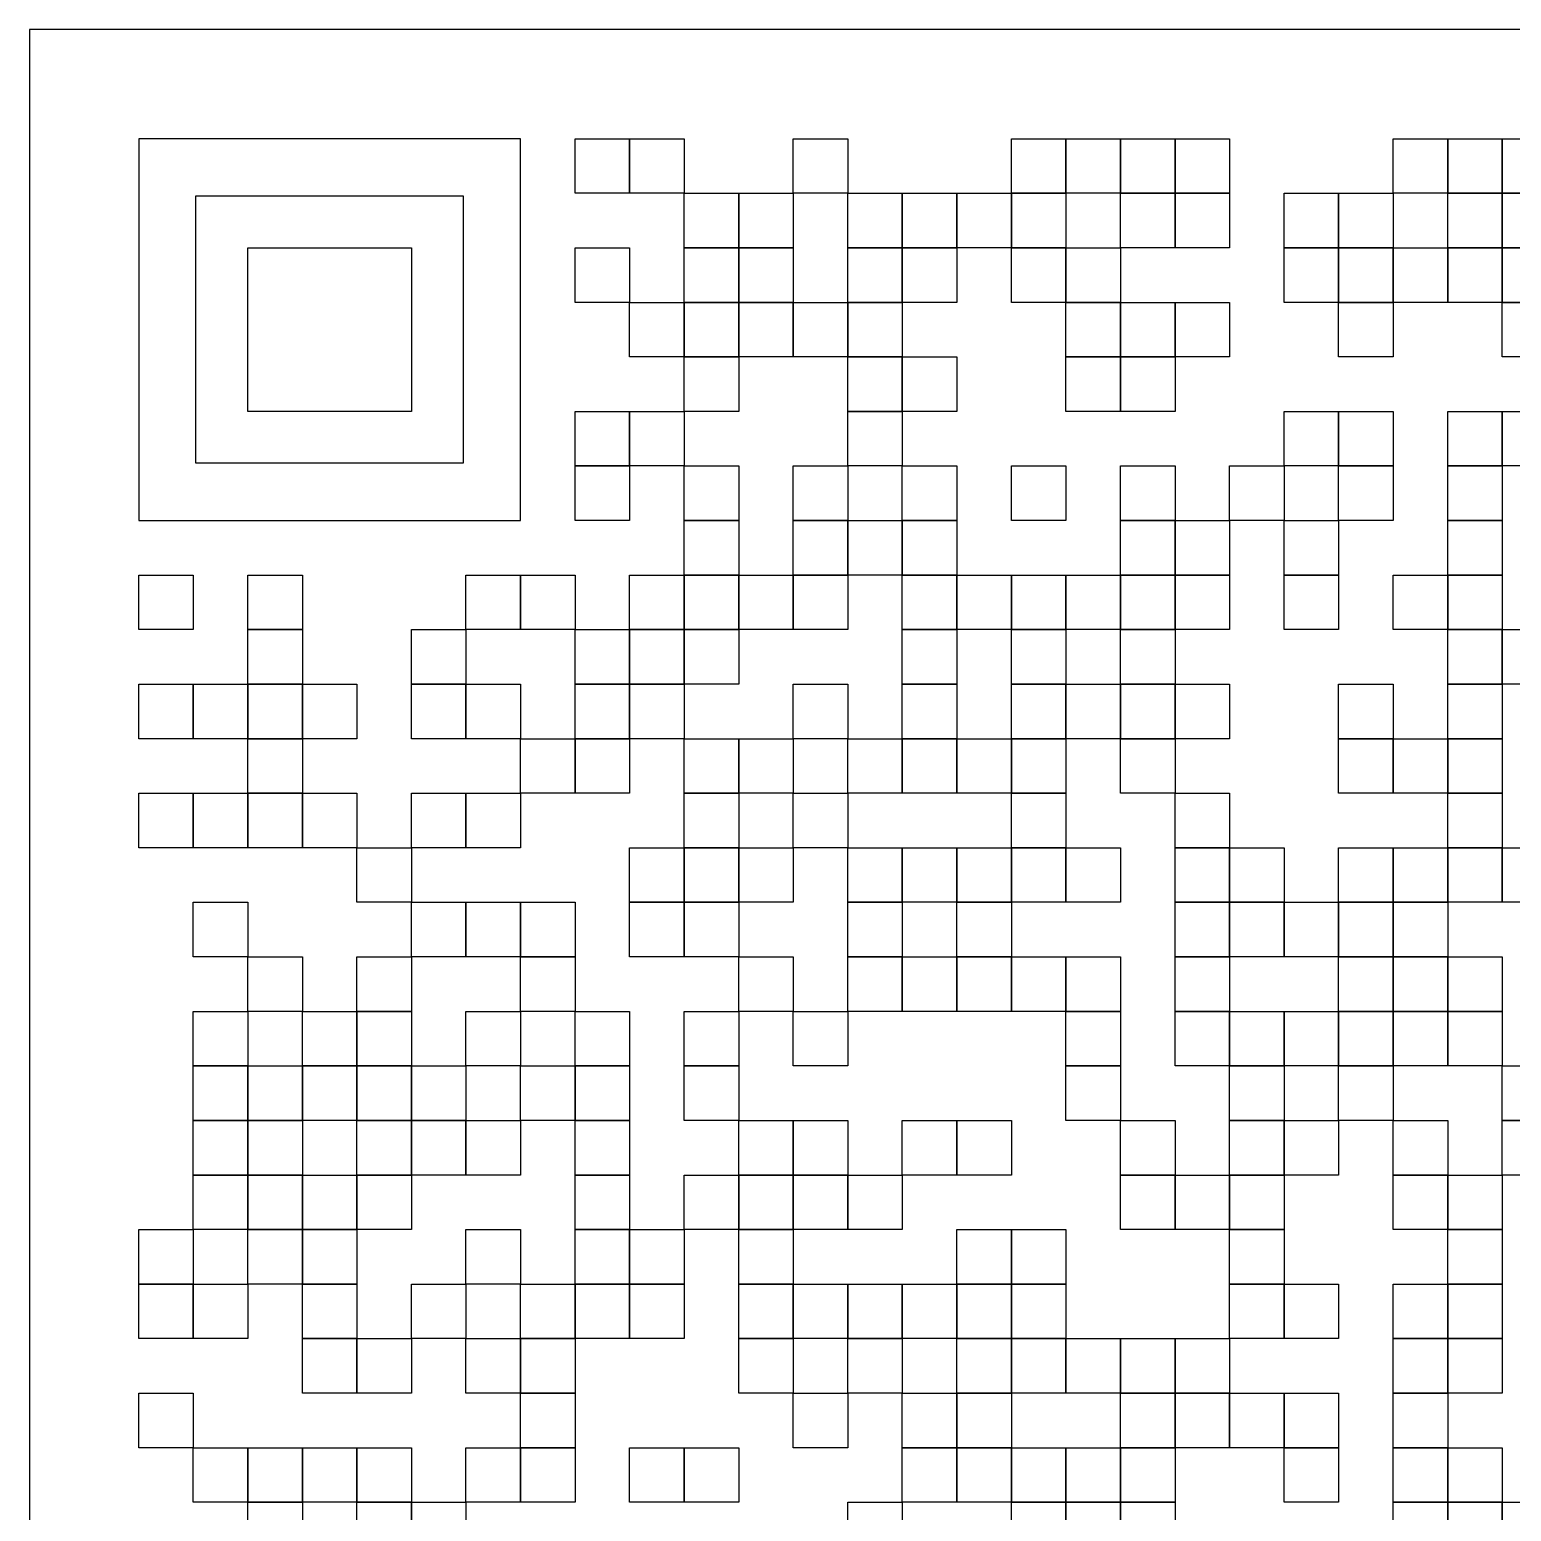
# Model space of a CAD drawing. Extents: x 0 to 304, y 0 to 304.
# Drawn here: x 0 to 201.3, y 102.5 to 303.7 of the extents above; entities that cross this region are included whole.
import ezdxf

# ---------------------------------------------------------------- set-up
doc = ezdxf.new("R2010")
doc.units = 0
doc.layers.get('0').update_dxf_attribs({"linetype": 'CONTINUOUS'})

msp = doc.modelspace()

# ---------------------------------------------------------------- linework, layer by layer
at = {"color": 7}
for p, q in [((303.742, 303.742), (0, 303.742)), ((0, 303.742), (0, 0))]:
    msp.add_line(p, q, dxfattribs=at)
at = {"color": 0}
for p, q in [((58.8959, 288.925), (14.8167, 288.925)), ((14.8167, 288.925), (14.8167, 237.067)), ((66.675, 288.925), (58.8959, 288.925)), ((66.675, 237.067), (66.675, 288.925)), ((74.0833, 288.925), (81.4917, 288.925)), ((74.0833, 281.517), (74.0833, 288.925)), ((81.4917, 288.925), (81.4917, 281.517)), ((81.4917, 288.925), (88.9, 288.925)), ((81.4917, 281.517), (81.4917, 288.925)), ((88.9, 288.925), (88.9, 281.517)), ((103.717, 288.925), (111.125, 288.925)), ((103.717, 281.517), (103.717, 288.925)), ((111.125, 288.925), (111.125, 281.517)), ((133.35, 288.925), (140.758, 288.925)), ((133.35, 281.517), (133.35, 288.925)), ((140.758, 288.925), (140.758, 281.517)), ((140.758, 288.925), (148.167, 288.925)), ((140.758, 281.517), (140.758, 288.925)), ((148.167, 288.925), (148.167, 281.517)), ((148.167, 288.925), (155.575, 288.925)), ((148.167, 281.517), (148.167, 288.925)), ((155.575, 288.925), (155.575, 281.517)), ((155.575, 288.925), (162.983, 288.925)), ((155.575, 281.517), (155.575, 288.925)), ((162.983, 288.925), (162.983, 281.517)), ((185.208, 288.925), (192.617, 288.925)), ((185.208, 281.517), (185.208, 288.925)), ((192.617, 288.925), (192.617, 281.517)), ((192.617, 288.925), (200.025, 288.925)), ((192.617, 281.517), (192.617, 288.925)), ((200.025, 288.925), (200.025, 281.517)), ((200.025, 288.925), (207.433, 288.925)), ((200.025, 281.517), (200.025, 288.925)), ((22.5957, 244.846), (22.5957, 281.146)), ((22.5957, 281.146), (58.8959, 281.146)), ((58.8959, 281.146), (58.8959, 244.846)), ((81.4917, 281.517), (74.0833, 281.517)), ((88.9, 281.517), (81.4917, 281.517)), ((88.9, 281.517), (96.3083, 281.517)), ((88.9, 274.108), (88.9, 281.517)), ((96.3083, 281.517), (96.3083, 274.108)), ((96.3083, 281.517), (103.717, 281.517)), ((96.3083, 274.108), (96.3083, 281.517)), ((111.125, 281.517), (103.717, 281.517)), ((103.717, 281.517), (103.717, 274.108)), ((111.125, 281.517), (118.533, 281.517)), ((111.125, 274.108), (111.125, 281.517)), ((118.533, 281.517), (118.533, 274.108)), ((118.533, 281.517), (125.942, 281.517)), ((118.533, 274.108), (118.533, 281.517)), ((125.942, 281.517), (125.942, 274.108)), ((125.942, 281.517), (133.35, 281.517)), ((125.942, 274.108), (125.942, 281.517)), ((140.758, 281.517), (133.35, 281.517)), ((133.35, 281.517), (133.35, 274.108)), ((133.35, 281.517), (140.758, 281.517)), ((133.35, 274.108), (133.35, 281.517)), ((148.167, 281.517), (140.758, 281.517)), ((140.758, 281.517), (140.758, 274.108)), ((155.575, 281.517), (148.167, 281.517)), ((148.167, 281.517), (155.575, 281.517)), ((148.167, 274.108), (148.167, 281.517)), ((162.983, 281.517), (155.575, 281.517)), ((155.575, 281.517), (155.575, 274.108)), ((155.575, 281.517), (162.983, 281.517)), ((155.575, 274.108), (155.575, 281.517)), ((162.983, 281.517), (162.983, 274.108)), ((170.392, 281.517), (177.8, 281.517)), ((170.392, 274.108), (170.392, 281.517)), ((177.8, 281.517), (177.8, 274.108)), ((177.8, 281.517), (185.208, 281.517)), ((177.8, 274.108), (177.8, 281.517)), ((192.617, 281.517), (185.208, 281.517)), ((185.208, 281.517), (185.208, 274.108)), ((200.025, 281.517), (192.617, 281.517)), ((192.617, 281.517), (200.025, 281.517)), ((192.617, 274.108), (192.617, 281.517)), ((207.433, 281.517), (200.025, 281.517)), ((200.025, 281.517), (200.025, 274.108)), ((200.025, 281.517), (207.433, 281.517)), ((200.025, 274.108), (200.025, 281.517)), ((29.6333, 274.108), (51.8583, 274.108)), ((29.6333, 251.883), (29.6333, 274.108)), ((51.8583, 274.108), (51.8583, 251.883)), ((74.0833, 274.108), (81.4917, 274.108)), ((74.0833, 266.7), (74.0833, 274.108)), ((81.4917, 274.108), (81.4917, 266.7)), ((96.3083, 274.108), (88.9, 274.108)), ((88.9, 274.108), (96.3083, 274.108)), ((88.9, 266.7), (88.9, 274.108)), ((103.717, 274.108), (96.3083, 274.108)), ((96.3083, 274.108), (96.3083, 266.7)), ((96.3083, 274.108), (103.717, 274.108)), ((96.3083, 266.7), (96.3083, 274.108)), ((103.717, 274.108), (103.717, 266.7)), ((118.533, 274.108), (111.125, 274.108)), ((111.125, 274.108), (118.533, 274.108)), ((111.125, 266.7), (111.125, 274.108)), ((125.942, 274.108), (118.533, 274.108)), ((118.533, 274.108), (118.533, 266.7)), ((118.533, 274.108), (125.942, 274.108)), ((118.533, 266.7), (118.533, 274.108)), ((133.35, 274.108), (125.942, 274.108)), ((125.942, 274.108), (125.942, 266.7)), ((140.758, 274.108), (133.35, 274.108)), ((133.35, 274.108), (140.758, 274.108)), ((133.35, 266.7), (133.35, 274.108)), ((140.758, 274.108), (140.758, 266.7)), ((140.758, 274.108), (148.167, 274.108)), ((140.758, 266.7), (140.758, 274.108)), ((155.575, 274.108), (148.167, 274.108)), ((148.167, 274.108), (148.167, 266.7)), ((162.983, 274.108), (155.575, 274.108)), ((177.8, 274.108), (170.392, 274.108)), ((170.392, 274.108), (177.8, 274.108)), ((170.392, 266.7), (170.392, 274.108)), ((185.208, 274.108), (177.8, 274.108)), ((177.8, 274.108), (177.8, 266.7)), ((177.8, 274.108), (185.208, 274.108)), ((177.8, 266.7), (177.8, 274.108)), ((185.208, 274.108), (185.208, 266.7)), ((185.208, 274.108), (192.617, 274.108)), ((185.208, 266.7), (185.208, 274.108)), ((200.025, 274.108), (192.617, 274.108)), ((192.617, 274.108), (192.617, 266.7)), ((192.617, 274.108), (200.025, 274.108)), ((192.617, 266.7), (192.617, 274.108)), ((207.433, 274.108), (200.025, 274.108)), ((200.025, 274.108), (200.025, 266.7)), ((200.025, 274.108), (207.433, 274.108)), ((200.025, 266.7), (200.025, 274.108)), ((81.4917, 266.7), (74.0833, 266.7)), ((81.4917, 266.7), (88.9, 266.7)), ((81.4917, 259.292), (81.4917, 266.7)), ((96.3083, 266.7), (88.9, 266.7)), ((88.9, 266.7), (88.9, 259.292)), ((88.9, 266.7), (96.3083, 266.7)), ((88.9, 259.292), (88.9, 266.7)), ((103.717, 266.7), (96.3083, 266.7)), ((96.3083, 266.7), (96.3083, 259.292)), ((96.3083, 266.7), (103.717, 266.7)), ((96.3083, 259.292), (96.3083, 266.7)), ((103.717, 266.7), (103.717, 259.292)), ((103.717, 266.7), (111.125, 266.7)), ((103.717, 259.292), (103.717, 266.7)), ((118.533, 266.7), (111.125, 266.7)), ((111.125, 266.7), (111.125, 259.292)), ((111.125, 266.7), (118.533, 266.7)), ((111.125, 259.292), (111.125, 266.7)), ((125.942, 266.7), (118.533, 266.7)), ((118.533, 266.7), (118.533, 259.292)), ((140.758, 266.7), (133.35, 266.7)), ((148.167, 266.7), (140.758, 266.7)), ((140.758, 266.7), (148.167, 266.7)), ((140.758, 259.292), (140.758, 266.7)), ((148.167, 266.7), (148.167, 259.292)), ((148.167, 266.7), (155.575, 266.7)), ((148.167, 259.292), (148.167, 266.7)), ((155.575, 266.7), (155.575, 259.292)), ((155.575, 266.7), (162.983, 266.7)), ((155.575, 259.292), (155.575, 266.7)), ((162.983, 266.7), (162.983, 259.292)), ((177.8, 266.7), (170.392, 266.7)), ((185.208, 266.7), (177.8, 266.7)), ((177.8, 266.7), (185.208, 266.7)), ((177.8, 259.292), (177.8, 266.7)), ((192.617, 266.7), (185.208, 266.7)), ((185.208, 266.7), (185.208, 259.292)), ((200.025, 266.7), (192.617, 266.7)), ((207.433, 266.7), (200.025, 266.7)), ((200.025, 266.7), (207.433, 266.7)), ((200.025, 259.292), (200.025, 266.7)), ((88.9, 259.292), (81.4917, 259.292)), ((96.3083, 259.292), (88.9, 259.292)), ((88.9, 259.292), (96.3083, 259.292)), ((88.9, 251.883), (88.9, 259.292)), ((103.717, 259.292), (96.3083, 259.292)), ((96.3083, 259.292), (96.3083, 251.883)), ((111.125, 259.292), (103.717, 259.292)), ((118.533, 259.292), (111.125, 259.292)), ((111.125, 259.292), (118.533, 259.292)), ((111.125, 251.883), (111.125, 259.292)), ((118.533, 259.292), (118.533, 251.883)), ((118.533, 259.292), (125.942, 259.292)), ((118.533, 251.883), (118.533, 259.292)), ((125.942, 259.292), (125.942, 251.883)), ((148.167, 259.292), (140.758, 259.292)), ((140.758, 259.292), (148.167, 259.292)), ((140.758, 251.883), (140.758, 259.292)), ((155.575, 259.292), (148.167, 259.292)), ((148.167, 259.292), (148.167, 251.883)), ((148.167, 259.292), (155.575, 259.292)), ((148.167, 251.883), (148.167, 259.292)), ((162.983, 259.292), (155.575, 259.292)), ((155.575, 259.292), (155.575, 251.883)), ((185.208, 259.292), (177.8, 259.292)), ((207.433, 259.292), (200.025, 259.292)), ((51.8583, 251.883), (29.6333, 251.883)), ((74.0833, 251.883), (81.4917, 251.883)), ((74.0833, 244.475), (74.0833, 251.883)), ((81.4917, 251.883), (81.4917, 244.475)), ((81.4917, 251.883), (88.9, 251.883)), ((81.4917, 244.475), (81.4917, 251.883)), ((96.3083, 251.883), (88.9, 251.883)), ((88.9, 251.883), (88.9, 244.475)), ((118.533, 251.883), (111.125, 251.883)), ((111.125, 251.883), (118.533, 251.883)), ((111.125, 244.475), (111.125, 251.883)), ((125.942, 251.883), (118.533, 251.883)), ((118.533, 251.883), (118.533, 244.475)), ((148.167, 251.883), (140.758, 251.883)), ((155.575, 251.883), (148.167, 251.883)), ((170.392, 251.883), (177.8, 251.883)), ((170.392, 244.475), (170.392, 251.883)), ((177.8, 251.883), (177.8, 244.475)), ((177.8, 251.883), (185.208, 251.883)), ((177.8, 244.475), (177.8, 251.883)), ((185.208, 251.883), (185.208, 244.475)), ((192.617, 251.883), (200.025, 251.883)), ((192.617, 244.475), (192.617, 251.883)), ((200.025, 251.883), (200.025, 244.475)), ((200.025, 251.883), (207.433, 251.883)), ((200.025, 244.475), (200.025, 251.883)), ((58.8959, 244.846), (22.5957, 244.846)), ((81.4917, 244.475), (74.0833, 244.475)), ((74.0833, 244.475), (81.4917, 244.475)), ((74.0833, 237.067), (74.0833, 244.475)), ((88.9, 244.475), (81.4917, 244.475)), ((81.4917, 244.475), (81.4917, 237.067)), ((88.9, 244.475), (96.3083, 244.475)), ((88.9, 237.067), (88.9, 244.475)), ((96.3083, 244.475), (96.3083, 237.067)), ((103.717, 244.475), (111.125, 244.475)), ((103.717, 237.067), (103.717, 244.475)), ((118.533, 244.475), (111.125, 244.475)), ((111.125, 244.475), (111.125, 237.067)), ((118.533, 244.475), (125.942, 244.475)), ((118.533, 237.067), (118.533, 244.475)), ((125.942, 244.475), (125.942, 237.067)), ((133.35, 244.475), (140.758, 244.475)), ((133.35, 237.067), (133.35, 244.475)), ((140.758, 244.475), (140.758, 237.067)), ((148.167, 244.475), (155.575, 244.475)), ((148.167, 237.067), (148.167, 244.475)), ((155.575, 244.475), (155.575, 237.067)), ((162.983, 244.475), (170.392, 244.475)), ((162.983, 237.067), (162.983, 244.475)), ((177.8, 244.475), (170.392, 244.475)), ((170.392, 244.475), (170.392, 237.067)), ((185.208, 244.475), (177.8, 244.475)), ((177.8, 244.475), (185.208, 244.475)), ((177.8, 237.067), (177.8, 244.475)), ((185.208, 244.475), (185.208, 237.067)), ((200.025, 244.475), (192.617, 244.475)), ((192.617, 244.475), (200.025, 244.475)), ((192.617, 237.067), (192.617, 244.475)), ((207.433, 244.475), (200.025, 244.475)), ((200.025, 244.475), (200.025, 237.067)), ((14.8167, 237.067), (66.675, 237.067)), ((81.4917, 237.067), (74.0833, 237.067)), ((96.3083, 237.067), (88.9, 237.067)), ((88.9, 237.067), (96.3083, 237.067)), ((88.9, 229.658), (88.9, 237.067)), ((96.3083, 237.067), (96.3083, 229.658)), ((111.125, 237.067), (103.717, 237.067)), ((103.717, 237.067), (111.125, 237.067)), ((103.717, 229.658), (103.717, 237.067)), ((111.125, 237.067), (111.125, 229.658)), ((111.125, 237.067), (118.533, 237.067)), ((111.125, 229.658), (111.125, 237.067)), ((125.942, 237.067), (118.533, 237.067)), ((118.533, 237.067), (118.533, 229.658)), ((118.533, 237.067), (125.942, 237.067)), ((118.533, 229.658), (118.533, 237.067)), ((125.942, 237.067), (125.942, 229.658)), ((140.758, 237.067), (133.35, 237.067)), ((155.575, 237.067), (148.167, 237.067)), ((148.167, 237.067), (155.575, 237.067)), ((148.167, 229.658), (148.167, 237.067)), ((155.575, 237.067), (155.575, 229.658)), ((155.575, 237.067), (162.983, 237.067)), ((155.575, 229.658), (155.575, 237.067)), ((170.392, 237.067), (162.983, 237.067)), ((162.983, 237.067), (162.983, 229.658)), ((170.392, 237.067), (177.8, 237.067)), ((170.392, 229.658), (170.392, 237.067)), ((185.208, 237.067), (177.8, 237.067)), ((177.8, 237.067), (177.8, 229.658)), ((200.025, 237.067), (192.617, 237.067)), ((192.617, 237.067), (200.025, 237.067)), ((192.617, 229.658), (192.617, 237.067)), ((200.025, 237.067), (200.025, 229.658)), ((14.8167, 229.658), (22.225, 229.658)), ((14.8167, 222.25), (14.8167, 229.658)), ((22.225, 229.658), (22.225, 222.25)), ((29.6333, 229.658), (37.0417, 229.658)), ((29.6333, 222.25), (29.6333, 229.658)), ((37.0417, 229.658), (37.0417, 222.25)), ((59.2667, 229.658), (66.675, 229.658)), ((59.2667, 222.25), (59.2667, 229.658)), ((66.675, 229.658), (66.675, 222.25)), ((66.675, 229.658), (74.0833, 229.658)), ((66.675, 222.25), (66.675, 229.658)), ((74.0833, 229.658), (74.0833, 222.25)), ((81.4917, 229.658), (88.9, 229.658)), ((81.4917, 222.25), (81.4917, 229.658)), ((96.3083, 229.658), (88.9, 229.658)), ((88.9, 229.658), (88.9, 222.25)), ((88.9, 229.658), (96.3083, 229.658)), ((88.9, 222.25), (88.9, 229.658)), ((96.3083, 229.658), (96.3083, 222.25)), ((96.3083, 229.658), (103.717, 229.658)), ((96.3083, 222.25), (96.3083, 229.658)), ((111.125, 229.658), (103.717, 229.658)), ((103.717, 229.658), (103.717, 222.25)), ((103.717, 229.658), (111.125, 229.658)), ((103.717, 222.25), (103.717, 229.658)), ((118.533, 229.658), (111.125, 229.658)), ((111.125, 229.658), (111.125, 222.25)), ((125.942, 229.658), (118.533, 229.658)), ((118.533, 229.658), (125.942, 229.658)), ((118.533, 222.25), (118.533, 229.658)), ((125.942, 229.658), (125.942, 222.25)), ((125.942, 229.658), (133.35, 229.658)), ((125.942, 222.25), (125.942, 229.658)), ((133.35, 229.658), (133.35, 222.25)), ((133.35, 229.658), (140.758, 229.658)), ((133.35, 222.25), (133.35, 229.658)), ((140.758, 229.658), (140.758, 222.25)), ((140.758, 229.658), (148.167, 229.658)), ((140.758, 222.25), (140.758, 229.658)), ((155.575, 229.658), (148.167, 229.658)), ((148.167, 229.658), (148.167, 222.25)), ((148.167, 229.658), (155.575, 229.658)), ((148.167, 222.25), (148.167, 229.658)), ((162.983, 229.658), (155.575, 229.658)), ((155.575, 229.658), (155.575, 222.25)), ((155.575, 229.658), (162.983, 229.658)), ((155.575, 222.25), (155.575, 229.658)), ((162.983, 229.658), (162.983, 222.25)), ((177.8, 229.658), (170.392, 229.658)), ((170.392, 229.658), (177.8, 229.658)), ((170.392, 222.25), (170.392, 229.658)), ((177.8, 229.658), (177.8, 222.25)), ((185.208, 229.658), (192.617, 229.658)), ((185.208, 222.25), (185.208, 229.658)), ((200.025, 229.658), (192.617, 229.658)), ((192.617, 229.658), (192.617, 222.25)), ((192.617, 229.658), (200.025, 229.658)), ((192.617, 222.25), (192.617, 229.658)), ((200.025, 229.658), (200.025, 222.25)), ((22.225, 222.25), (14.8167, 222.25)), ((37.0417, 222.25), (29.6333, 222.25)), ((29.6333, 222.25), (37.0417, 222.25)), ((29.6333, 214.842), (29.6333, 222.25)), ((37.0417, 222.25), (37.0417, 214.842)), ((51.8583, 222.25), (59.2667, 222.25)), ((51.8583, 214.842), (51.8583, 222.25)), ((66.675, 222.25), (59.2667, 222.25)), ((59.2667, 222.25), (59.2667, 214.842)), ((74.0833, 222.25), (66.675, 222.25)), ((74.0833, 222.25), (81.4917, 222.25)), ((74.0833, 214.842), (74.0833, 222.25)), ((88.9, 222.25), (81.4917, 222.25)), ((81.4917, 222.25), (81.4917, 214.842)), ((81.4917, 222.25), (88.9, 222.25)), ((81.4917, 214.842), (81.4917, 222.25)), ((96.3083, 222.25), (88.9, 222.25)), ((88.9, 222.25), (88.9, 214.842)), ((88.9, 222.25), (96.3083, 222.25)), ((88.9, 214.842), (88.9, 222.25)), ((103.717, 222.25), (96.3083, 222.25)), ((96.3083, 222.25), (96.3083, 214.842)), ((111.125, 222.25), (103.717, 222.25)), ((125.942, 222.25), (118.533, 222.25)), ((118.533, 222.25), (125.942, 222.25)), ((118.533, 214.842), (118.533, 222.25)), ((133.35, 222.25), (125.942, 222.25)), ((125.942, 222.25), (125.942, 214.842)), ((140.758, 222.25), (133.35, 222.25)), ((133.35, 222.25), (140.758, 222.25)), ((133.35, 214.842), (133.35, 222.25)), ((148.167, 222.25), (140.758, 222.25)), ((140.758, 222.25), (140.758, 214.842)), ((155.575, 222.25), (148.167, 222.25)), ((148.167, 222.25), (155.575, 222.25)), ((148.167, 214.842), (148.167, 222.25)), ((162.983, 222.25), (155.575, 222.25)), ((155.575, 222.25), (155.575, 214.842)), ((177.8, 222.25), (170.392, 222.25)), ((192.617, 222.25), (185.208, 222.25)), ((200.025, 222.25), (192.617, 222.25)), ((192.617, 222.25), (200.025, 222.25)), ((192.617, 214.842), (192.617, 222.25)), ((200.025, 222.25), (200.025, 214.842)), ((200.025, 222.25), (207.433, 222.25)), ((200.025, 214.842), (200.025, 222.25)), ((14.8167, 214.842), (22.225, 214.842)), ((14.8167, 207.433), (14.8167, 214.842)), ((22.225, 214.842), (22.225, 207.433)), ((22.225, 214.842), (29.6333, 214.842)), ((22.225, 207.433), (22.225, 214.842)), ((37.0417, 214.842), (29.6333, 214.842)), ((29.6333, 214.842), (29.6333, 207.433)), ((29.6333, 214.842), (37.0417, 214.842)), ((29.6333, 207.433), (29.6333, 214.842)), ((37.0417, 214.842), (37.0417, 207.433)), ((37.0417, 214.842), (44.45, 214.842)), ((37.0417, 207.433), (37.0417, 214.842)), ((44.45, 214.842), (44.45, 207.433)), ((59.2667, 214.842), (51.8583, 214.842)), ((51.8583, 214.842), (59.2667, 214.842)), ((51.8583, 207.433), (51.8583, 214.842)), ((59.2667, 214.842), (59.2667, 207.433)), ((59.2667, 214.842), (66.675, 214.842)), ((59.2667, 207.433), (59.2667, 214.842)), ((66.675, 214.842), (66.675, 207.433)), ((81.4917, 214.842), (74.0833, 214.842)), ((74.0833, 214.842), (81.4917, 214.842)), ((74.0833, 207.433), (74.0833, 214.842)), ((88.9, 214.842), (81.4917, 214.842)), ((81.4917, 214.842), (81.4917, 207.433)), ((81.4917, 214.842), (88.9, 214.842)), ((81.4917, 207.433), (81.4917, 214.842)), ((96.3083, 214.842), (88.9, 214.842)), ((88.9, 214.842), (88.9, 207.433)), ((103.717, 214.842), (111.125, 214.842)), ((103.717, 207.433), (103.717, 214.842)), ((111.125, 214.842), (111.125, 207.433)), ((125.942, 214.842), (118.533, 214.842)), ((118.533, 214.842), (125.942, 214.842)), ((118.533, 207.433), (118.533, 214.842)), ((125.942, 214.842), (125.942, 207.433)), ((140.758, 214.842), (133.35, 214.842)), ((133.35, 214.842), (140.758, 214.842)), ((133.35, 207.433), (133.35, 214.842)), ((140.758, 214.842), (140.758, 207.433)), ((140.758, 214.842), (148.167, 214.842)), ((140.758, 207.433), (140.758, 214.842)), ((155.575, 214.842), (148.167, 214.842)), ((148.167, 214.842), (148.167, 207.433)), ((148.167, 214.842), (155.575, 214.842)), ((148.167, 207.433), (148.167, 214.842)), ((155.575, 214.842), (155.575, 207.433)), ((155.575, 214.842), (162.983, 214.842)), ((155.575, 207.433), (155.575, 214.842)), ((162.983, 214.842), (162.983, 207.433)), ((177.8, 214.842), (185.208, 214.842)), ((177.8, 207.433), (177.8, 214.842)), ((185.208, 214.842), (185.208, 207.433)), ((200.025, 214.842), (192.617, 214.842)), ((192.617, 214.842), (200.025, 214.842)), ((192.617, 207.433), (192.617, 214.842)), ((207.433, 214.842), (200.025, 214.842)), ((200.025, 214.842), (200.025, 207.433)), ((22.225, 207.433), (14.8167, 207.433)), ((29.6333, 207.433), (22.225, 207.433)), ((37.0417, 207.433), (29.6333, 207.433)), ((29.6333, 207.433), (37.0417, 207.433)), ((29.6333, 200.025), (29.6333, 207.433)), ((44.45, 207.433), (37.0417, 207.433)), ((37.0417, 207.433), (37.0417, 200.025)), ((59.2667, 207.433), (51.8583, 207.433)), ((66.675, 207.433), (59.2667, 207.433)), ((66.675, 207.433), (74.0833, 207.433)), ((66.675, 200.025), (66.675, 207.433)), ((81.4917, 207.433), (74.0833, 207.433)), ((74.0833, 207.433), (74.0833, 200.025)), ((74.0833, 207.433), (81.4917, 207.433)), ((74.0833, 200.025), (74.0833, 207.433)), ((88.9, 207.433), (81.4917, 207.433)), ((81.4917, 207.433), (81.4917, 200.025)), ((88.9, 207.433), (96.3083, 207.433)), ((88.9, 200.025), (88.9, 207.433)), ((96.3083, 207.433), (96.3083, 200.025)), ((96.3083, 207.433), (103.717, 207.433)), ((96.3083, 200.025), (96.3083, 207.433)), ((111.125, 207.433), (103.717, 207.433)), ((103.717, 207.433), (103.717, 200.025)), ((111.125, 207.433), (118.533, 207.433)), ((111.125, 200.025), (111.125, 207.433)), ((125.942, 207.433), (118.533, 207.433)), ((118.533, 207.433), (118.533, 200.025)), ((118.533, 207.433), (125.942, 207.433)), ((118.533, 200.025), (118.533, 207.433)), ((125.942, 207.433), (125.942, 200.025)), ((125.942, 207.433), (133.35, 207.433)), ((125.942, 200.025), (125.942, 207.433)), ((140.758, 207.433), (133.35, 207.433)), ((133.35, 207.433), (133.35, 200.025)), ((133.35, 207.433), (140.758, 207.433)), ((133.35, 200.025), (133.35, 207.433)), ((148.167, 207.433), (140.758, 207.433)), ((140.758, 207.433), (140.758, 200.025)), ((155.575, 207.433), (148.167, 207.433)), ((148.167, 207.433), (155.575, 207.433)), ((148.167, 200.025), (148.167, 207.433)), ((162.983, 207.433), (155.575, 207.433)), ((155.575, 207.433), (155.575, 200.025)), ((185.208, 207.433), (177.8, 207.433)), ((177.8, 207.433), (185.208, 207.433)), ((177.8, 200.025), (177.8, 207.433)), ((185.208, 207.433), (185.208, 200.025)), ((185.208, 207.433), (192.617, 207.433)), ((185.208, 200.025), (185.208, 207.433)), ((200.025, 207.433), (192.617, 207.433)), ((192.617, 207.433), (192.617, 200.025)), ((192.617, 207.433), (200.025, 207.433)), ((192.617, 200.025), (192.617, 207.433)), ((200.025, 207.433), (200.025, 200.025)), ((14.8167, 200.025), (22.225, 200.025)), ((14.8167, 192.617), (14.8167, 200.025)), ((22.225, 200.025), (22.225, 192.617)), ((22.225, 200.025), (29.6333, 200.025)), ((22.225, 192.617), (22.225, 200.025)), ((37.0417, 200.025), (29.6333, 200.025)), ((29.6333, 200.025), (29.6333, 192.617)), ((29.6333, 200.025), (37.0417, 200.025)), ((29.6333, 192.617), (29.6333, 200.025)), ((37.0417, 200.025), (37.0417, 192.617)), ((37.0417, 200.025), (44.45, 200.025)), ((37.0417, 192.617), (37.0417, 200.025)), ((44.45, 200.025), (44.45, 192.617)), ((51.8583, 200.025), (59.2667, 200.025)), ((51.8583, 192.617), (51.8583, 200.025)), ((59.2667, 200.025), (59.2667, 192.617)), ((59.2667, 200.025), (66.675, 200.025)), ((59.2667, 192.617), (59.2667, 200.025)), ((74.0833, 200.025), (66.675, 200.025)), ((66.675, 200.025), (66.675, 192.617)), ((81.4917, 200.025), (74.0833, 200.025)), ((96.3083, 200.025), (88.9, 200.025)), ((88.9, 200.025), (96.3083, 200.025)), ((88.9, 192.617), (88.9, 200.025)), ((103.717, 200.025), (96.3083, 200.025)), ((96.3083, 200.025), (96.3083, 192.617)), ((103.717, 200.025), (111.125, 200.025)), ((103.717, 192.617), (103.717, 200.025)), ((118.533, 200.025), (111.125, 200.025)), ((111.125, 200.025), (111.125, 192.617)), ((125.942, 200.025), (118.533, 200.025)), ((133.35, 200.025), (125.942, 200.025)), ((140.758, 200.025), (133.35, 200.025)), ((133.35, 200.025), (140.758, 200.025)), ((133.35, 192.617), (133.35, 200.025)), ((140.758, 200.025), (140.758, 192.617)), ((155.575, 200.025), (148.167, 200.025)), ((155.575, 200.025), (162.983, 200.025)), ((155.575, 192.617), (155.575, 200.025)), ((162.983, 200.025), (162.983, 192.617)), ((185.208, 200.025), (177.8, 200.025)), ((192.617, 200.025), (185.208, 200.025)), ((200.025, 200.025), (192.617, 200.025)), ((192.617, 200.025), (200.025, 200.025)), ((192.617, 192.617), (192.617, 200.025)), ((200.025, 200.025), (200.025, 192.617)), ((22.225, 192.617), (14.8167, 192.617)), ((29.6333, 192.617), (22.225, 192.617)), ((37.0417, 192.617), (29.6333, 192.617)), ((44.45, 192.617), (37.0417, 192.617)), ((44.45, 192.617), (51.8583, 192.617)), ((44.45, 185.208), (44.45, 192.617)), ((59.2667, 192.617), (51.8583, 192.617)), ((51.8583, 192.617), (51.8583, 185.208)), ((66.675, 192.617), (59.2667, 192.617)), ((81.4917, 192.617), (88.9, 192.617)), ((81.4917, 185.208), (81.4917, 192.617)), ((96.3083, 192.617), (88.9, 192.617)), ((88.9, 192.617), (88.9, 185.208)), ((88.9, 192.617), (96.3083, 192.617)), ((88.9, 185.208), (88.9, 192.617)), ((96.3083, 192.617), (96.3083, 185.208)), ((96.3083, 192.617), (103.717, 192.617)), ((96.3083, 185.208), (96.3083, 192.617)), ((111.125, 192.617), (103.717, 192.617)), ((103.717, 192.617), (103.717, 185.208)), ((111.125, 192.617), (118.533, 192.617)), ((111.125, 185.208), (111.125, 192.617)), ((118.533, 192.617), (118.533, 185.208)), ((118.533, 192.617), (125.942, 192.617)), ((118.533, 185.208), (118.533, 192.617)), ((125.942, 192.617), (125.942, 185.208)), ((125.942, 192.617), (133.35, 192.617)), ((125.942, 185.208), (125.942, 192.617)), ((140.758, 192.617), (133.35, 192.617)), ((133.35, 192.617), (133.35, 185.208)), ((133.35, 192.617), (140.758, 192.617)), ((133.35, 185.208), (133.35, 192.617)), ((140.758, 192.617), (140.758, 185.208)), ((140.758, 192.617), (148.167, 192.617)), ((140.758, 185.208), (140.758, 192.617)), ((148.167, 192.617), (148.167, 185.208)), ((162.983, 192.617), (155.575, 192.617)), ((155.575, 192.617), (162.983, 192.617)), ((155.575, 185.208), (155.575, 192.617)), ((162.983, 192.617), (162.983, 185.208)), ((162.983, 192.617), (170.392, 192.617)), ((162.983, 185.208), (162.983, 192.617)), ((170.392, 192.617), (170.392, 185.208)), ((177.8, 192.617), (185.208, 192.617)), ((177.8, 185.208), (177.8, 192.617)), ((185.208, 192.617), (185.208, 185.208)), ((185.208, 192.617), (192.617, 192.617)), ((185.208, 185.208), (185.208, 192.617)), ((200.025, 192.617), (192.617, 192.617)), ((192.617, 192.617), (192.617, 185.208)), ((192.617, 192.617), (200.025, 192.617)), ((192.617, 185.208), (192.617, 192.617)), ((200.025, 192.617), (200.025, 185.208)), ((200.025, 192.617), (207.433, 192.617)), ((200.025, 185.208), (200.025, 192.617)), ((22.225, 185.208), (29.6333, 185.208)), ((22.225, 177.8), (22.225, 185.208)), ((29.6333, 185.208), (29.6333, 177.8)), ((51.8583, 185.208), (44.45, 185.208)), ((51.8583, 185.208), (59.2667, 185.208)), ((51.8583, 177.8), (51.8583, 185.208)), ((59.2667, 185.208), (59.2667, 177.8)), ((59.2667, 185.208), (66.675, 185.208)), ((59.2667, 177.8), (59.2667, 185.208)), ((66.675, 185.208), (66.675, 177.8)), ((66.675, 185.208), (74.0833, 185.208)), ((66.675, 177.8), (66.675, 185.208)), ((74.0833, 185.208), (74.0833, 177.8)), ((88.9, 185.208), (81.4917, 185.208)), ((81.4917, 185.208), (88.9, 185.208)), ((81.4917, 177.8), (81.4917, 185.208)), ((96.3083, 185.208), (88.9, 185.208)), ((88.9, 185.208), (88.9, 177.8)), ((88.9, 185.208), (96.3083, 185.208)), ((88.9, 177.8), (88.9, 185.208)), ((103.717, 185.208), (96.3083, 185.208)), ((96.3083, 185.208), (96.3083, 177.8)), ((118.533, 185.208), (111.125, 185.208)), ((111.125, 185.208), (118.533, 185.208)), ((111.125, 177.8), (111.125, 185.208)), ((125.942, 185.208), (118.533, 185.208)), ((118.533, 185.208), (118.533, 177.8)), ((133.35, 185.208), (125.942, 185.208)), ((125.942, 185.208), (133.35, 185.208)), ((125.942, 177.8), (125.942, 185.208)), ((140.758, 185.208), (133.35, 185.208)), ((133.35, 185.208), (133.35, 177.8)), ((148.167, 185.208), (140.758, 185.208)), ((162.983, 185.208), (155.575, 185.208)), ((155.575, 185.208), (162.983, 185.208)), ((155.575, 177.8), (155.575, 185.208)), ((170.392, 185.208), (162.983, 185.208)), ((162.983, 185.208), (162.983, 177.8)), ((162.983, 185.208), (170.392, 185.208)), ((162.983, 177.8), (162.983, 185.208)), ((170.392, 185.208), (170.392, 177.8)), ((170.392, 185.208), (177.8, 185.208)), ((170.392, 177.8), (170.392, 185.208)), ((185.208, 185.208), (177.8, 185.208)), ((177.8, 185.208), (177.8, 177.8)), ((177.8, 185.208), (185.208, 185.208)), ((177.8, 177.8), (177.8, 185.208)), ((192.617, 185.208), (185.208, 185.208)), ((185.208, 185.208), (185.208, 177.8)), ((185.208, 185.208), (192.617, 185.208)), ((185.208, 177.8), (185.208, 185.208)), ((200.025, 185.208), (192.617, 185.208)), ((192.617, 185.208), (192.617, 177.8)), ((207.433, 185.208), (200.025, 185.208)), ((29.6333, 177.8), (22.225, 177.8)), ((29.6333, 177.8), (37.0417, 177.8)), ((29.6333, 170.392), (29.6333, 177.8)), ((37.0417, 177.8), (37.0417, 170.392)), ((44.45, 177.8), (51.8583, 177.8)), ((44.45, 170.392), (44.45, 177.8)), ((59.2667, 177.8), (51.8583, 177.8)), ((51.8583, 177.8), (51.8583, 170.392)), ((66.675, 177.8), (59.2667, 177.8)), ((74.0833, 177.8), (66.675, 177.8)), ((66.675, 177.8), (74.0833, 177.8)), ((66.675, 170.392), (66.675, 177.8)), ((74.0833, 177.8), (74.0833, 170.392)), ((88.9, 177.8), (81.4917, 177.8)), ((96.3083, 177.8), (88.9, 177.8)), ((96.3083, 177.8), (103.717, 177.8)), ((96.3083, 170.392), (96.3083, 177.8)), ((103.717, 177.8), (103.717, 170.392)), ((118.533, 177.8), (111.125, 177.8)), ((111.125, 177.8), (118.533, 177.8)), ((111.125, 170.392), (111.125, 177.8)), ((118.533, 177.8), (118.533, 170.392)), ((118.533, 177.8), (125.942, 177.8)), ((118.533, 170.392), (118.533, 177.8)), ((133.35, 177.8), (125.942, 177.8)), ((125.942, 177.8), (125.942, 170.392)), ((125.942, 177.8), (133.35, 177.8)), ((125.942, 170.392), (125.942, 177.8)), ((133.35, 177.8), (133.35, 170.392)), ((133.35, 177.8), (140.758, 177.8)), ((133.35, 170.392), (133.35, 177.8)), ((140.758, 177.8), (140.758, 170.392)), ((140.758, 177.8), (148.167, 177.8)), ((140.758, 170.392), (140.758, 177.8)), ((148.167, 177.8), (148.167, 170.392)), ((162.983, 177.8), (155.575, 177.8)), ((155.575, 177.8), (162.983, 177.8)), ((155.575, 170.392), (155.575, 177.8)), ((170.392, 177.8), (162.983, 177.8)), ((162.983, 177.8), (162.983, 170.392)), ((177.8, 177.8), (170.392, 177.8)), ((185.208, 177.8), (177.8, 177.8)), ((177.8, 177.8), (185.208, 177.8)), ((177.8, 170.392), (177.8, 177.8)), ((192.617, 177.8), (185.208, 177.8)), ((185.208, 177.8), (185.208, 170.392)), ((185.208, 177.8), (192.617, 177.8)), ((185.208, 170.392), (185.208, 177.8)), ((192.617, 177.8), (192.617, 170.392)), ((192.617, 177.8), (200.025, 177.8)), ((192.617, 170.392), (192.617, 177.8)), ((200.025, 177.8), (200.025, 170.392)), ((22.225, 170.392), (29.6333, 170.392)), ((22.225, 162.983), (22.225, 170.392)), ((37.0417, 170.392), (29.6333, 170.392)), ((29.6333, 170.392), (29.6333, 162.983)), ((37.0417, 170.392), (44.45, 170.392)), ((37.0417, 162.983), (37.0417, 170.392)), ((51.8583, 170.392), (44.45, 170.392)), ((44.45, 170.392), (44.45, 162.983)), ((44.45, 170.392), (51.8583, 170.392)), ((44.45, 162.983), (44.45, 170.392)), ((51.8583, 170.392), (51.8583, 162.983)), ((59.2667, 170.392), (66.675, 170.392)), ((59.2667, 162.983), (59.2667, 170.392)), ((74.0833, 170.392), (66.675, 170.392)), ((66.675, 170.392), (66.675, 162.983)), ((74.0833, 170.392), (81.4917, 170.392)), ((74.0833, 162.983), (74.0833, 170.392)), ((81.4917, 170.392), (81.4917, 162.983)), ((88.9, 170.392), (96.3083, 170.392)), ((88.9, 162.983), (88.9, 170.392)), ((103.717, 170.392), (96.3083, 170.392)), ((96.3083, 170.392), (96.3083, 162.983)), ((103.717, 170.392), (111.125, 170.392)), ((103.717, 162.983), (103.717, 170.392)), ((118.533, 170.392), (111.125, 170.392)), ((111.125, 170.392), (111.125, 162.983)), ((125.942, 170.392), (118.533, 170.392)), ((133.35, 170.392), (125.942, 170.392)), ((140.758, 170.392), (133.35, 170.392)), ((148.167, 170.392), (140.758, 170.392)), ((140.758, 170.392), (148.167, 170.392)), ((140.758, 162.983), (140.758, 170.392)), ((148.167, 170.392), (148.167, 162.983)), ((162.983, 170.392), (155.575, 170.392)), ((155.575, 170.392), (162.983, 170.392)), ((155.575, 162.983), (155.575, 170.392)), ((162.983, 170.392), (162.983, 162.983)), ((162.983, 170.392), (170.392, 170.392)), ((162.983, 162.983), (162.983, 170.392)), ((170.392, 170.392), (170.392, 162.983)), ((170.392, 170.392), (177.8, 170.392)), ((170.392, 162.983), (170.392, 170.392)), ((185.208, 170.392), (177.8, 170.392)), ((177.8, 170.392), (177.8, 162.983)), ((177.8, 170.392), (185.208, 170.392)), ((177.8, 162.983), (177.8, 170.392)), ((192.617, 170.392), (185.208, 170.392)), ((185.208, 170.392), (185.208, 162.983)), ((185.208, 170.392), (192.617, 170.392)), ((185.208, 162.983), (185.208, 170.392)), ((200.025, 170.392), (192.617, 170.392)), ((192.617, 170.392), (192.617, 162.983)), ((192.617, 170.392), (200.025, 170.392)), ((192.617, 162.983), (192.617, 170.392)), ((200.025, 170.392), (200.025, 162.983)), ((29.6333, 162.983), (22.225, 162.983)), ((22.225, 162.983), (29.6333, 162.983)), ((22.225, 155.575), (22.225, 162.983)), ((29.6333, 162.983), (29.6333, 155.575)), ((29.6333, 162.983), (37.0417, 162.983)), ((29.6333, 155.575), (29.6333, 162.983)), ((44.45, 162.983), (37.0417, 162.983)), ((37.0417, 162.983), (37.0417, 155.575)), ((37.0417, 162.983), (44.45, 162.983)), ((37.0417, 155.575), (37.0417, 162.983)), ((51.8583, 162.983), (44.45, 162.983)), ((44.45, 162.983), (44.45, 155.575)), ((44.45, 162.983), (51.8583, 162.983)), ((44.45, 155.575), (44.45, 162.983)), ((51.8583, 162.983), (51.8583, 155.575)), ((51.8583, 162.983), (59.2667, 162.983)), ((51.8583, 155.575), (51.8583, 162.983)), ((66.675, 162.983), (59.2667, 162.983)), ((59.2667, 162.983), (59.2667, 155.575)), ((66.675, 162.983), (74.0833, 162.983)), ((66.675, 155.575), (66.675, 162.983)), ((81.4917, 162.983), (74.0833, 162.983)), ((74.0833, 162.983), (74.0833, 155.575)), ((74.0833, 162.983), (81.4917, 162.983)), ((74.0833, 155.575), (74.0833, 162.983)), ((81.4917, 162.983), (81.4917, 155.575)), ((96.3083, 162.983), (88.9, 162.983)), ((88.9, 162.983), (96.3083, 162.983)), ((88.9, 155.575), (88.9, 162.983)), ((96.3083, 162.983), (96.3083, 155.575)), ((111.125, 162.983), (103.717, 162.983)), ((148.167, 162.983), (140.758, 162.983)), ((140.758, 162.983), (148.167, 162.983)), ((140.758, 155.575), (140.758, 162.983)), ((148.167, 162.983), (148.167, 155.575)), ((162.983, 162.983), (155.575, 162.983)), ((170.392, 162.983), (162.983, 162.983)), ((162.983, 162.983), (170.392, 162.983)), ((162.983, 155.575), (162.983, 162.983)), ((177.8, 162.983), (170.392, 162.983)), ((170.392, 162.983), (170.392, 155.575)), ((185.208, 162.983), (177.8, 162.983)), ((177.8, 162.983), (185.208, 162.983)), ((177.8, 155.575), (177.8, 162.983)), ((192.617, 162.983), (185.208, 162.983)), ((185.208, 162.983), (185.208, 155.575)), ((200.025, 162.983), (192.617, 162.983)), ((200.025, 162.983), (207.433, 162.983)), ((200.025, 155.575), (200.025, 162.983)), ((29.6333, 155.575), (22.225, 155.575)), ((22.225, 155.575), (29.6333, 155.575)), ((22.225, 148.167), (22.225, 155.575)), ((37.0417, 155.575), (29.6333, 155.575)), ((29.6333, 155.575), (29.6333, 148.167)), ((29.6333, 155.575), (37.0417, 155.575)), ((29.6333, 148.167), (29.6333, 155.575)), ((44.45, 155.575), (37.0417, 155.575)), ((37.0417, 155.575), (37.0417, 148.167)), ((51.8583, 155.575), (44.45, 155.575)), ((44.45, 155.575), (51.8583, 155.575)), ((44.45, 148.167), (44.45, 155.575)), ((59.2667, 155.575), (51.8583, 155.575)), ((51.8583, 155.575), (51.8583, 148.167)), ((51.8583, 155.575), (59.2667, 155.575)), ((51.8583, 148.167), (51.8583, 155.575)), ((59.2667, 155.575), (59.2667, 148.167)), ((59.2667, 155.575), (66.675, 155.575)), ((59.2667, 148.167), (59.2667, 155.575)), ((74.0833, 155.575), (66.675, 155.575)), ((66.675, 155.575), (66.675, 148.167)), ((81.4917, 155.575), (74.0833, 155.575)), ((74.0833, 155.575), (81.4917, 155.575)), ((74.0833, 148.167), (74.0833, 155.575)), ((81.4917, 155.575), (81.4917, 148.167)), ((96.3083, 155.575), (88.9, 155.575)), ((96.3083, 155.575), (103.717, 155.575)), ((96.3083, 148.167), (96.3083, 155.575)), ((103.717, 155.575), (103.717, 148.167)), ((103.717, 155.575), (111.125, 155.575)), ((103.717, 148.167), (103.717, 155.575)), ((111.125, 155.575), (111.125, 148.167)), ((118.533, 155.575), (125.942, 155.575)), ((118.533, 148.167), (118.533, 155.575)), ((125.942, 155.575), (125.942, 148.167)), ((125.942, 155.575), (133.35, 155.575)), ((125.942, 148.167), (125.942, 155.575)), ((133.35, 155.575), (133.35, 148.167)), ((148.167, 155.575), (140.758, 155.575)), ((148.167, 155.575), (155.575, 155.575)), ((148.167, 148.167), (148.167, 155.575)), ((155.575, 155.575), (155.575, 148.167)), ((170.392, 155.575), (162.983, 155.575)), ((162.983, 155.575), (170.392, 155.575)), ((162.983, 148.167), (162.983, 155.575)), ((170.392, 155.575), (170.392, 148.167)), ((170.392, 155.575), (177.8, 155.575)), ((170.392, 148.167), (170.392, 155.575)), ((185.208, 155.575), (177.8, 155.575)), ((177.8, 155.575), (177.8, 148.167)), ((185.208, 155.575), (192.617, 155.575)), ((185.208, 148.167), (185.208, 155.575)), ((192.617, 155.575), (192.617, 148.167)), ((207.433, 155.575), (200.025, 155.575)), ((200.025, 155.575), (207.433, 155.575)), ((200.025, 148.167), (200.025, 155.575)), ((29.6333, 148.167), (22.225, 148.167)), ((22.225, 148.167), (29.6333, 148.167)), ((22.225, 140.758), (22.225, 148.167)), ((37.0417, 148.167), (29.6333, 148.167)), ((29.6333, 148.167), (29.6333, 140.758)), ((29.6333, 148.167), (37.0417, 148.167)), ((29.6333, 140.758), (29.6333, 148.167)), ((37.0417, 148.167), (37.0417, 140.758)), ((37.0417, 148.167), (44.45, 148.167)), ((37.0417, 140.758), (37.0417, 148.167)), ((51.8583, 148.167), (44.45, 148.167)), ((44.45, 148.167), (44.45, 140.758)), ((44.45, 148.167), (51.8583, 148.167)), ((44.45, 140.758), (44.45, 148.167)), ((59.2667, 148.167), (51.8583, 148.167)), ((51.8583, 148.167), (51.8583, 140.758)), ((66.675, 148.167), (59.2667, 148.167)), ((81.4917, 148.167), (74.0833, 148.167)), ((74.0833, 148.167), (81.4917, 148.167)), ((74.0833, 140.758), (74.0833, 148.167)), ((81.4917, 148.167), (81.4917, 140.758)), ((88.9, 148.167), (96.3083, 148.167)), ((88.9, 140.758), (88.9, 148.167)), ((103.717, 148.167), (96.3083, 148.167)), ((96.3083, 148.167), (96.3083, 140.758)), ((96.3083, 148.167), (103.717, 148.167)), ((96.3083, 140.758), (96.3083, 148.167)), ((111.125, 148.167), (103.717, 148.167)), ((103.717, 148.167), (103.717, 140.758)), ((103.717, 148.167), (111.125, 148.167)), ((103.717, 140.758), (103.717, 148.167)), ((111.125, 148.167), (111.125, 140.758)), ((111.125, 148.167), (118.533, 148.167)), ((111.125, 140.758), (111.125, 148.167)), ((125.942, 148.167), (118.533, 148.167)), ((118.533, 148.167), (118.533, 140.758)), ((133.35, 148.167), (125.942, 148.167)), ((155.575, 148.167), (148.167, 148.167)), ((148.167, 148.167), (155.575, 148.167)), ((148.167, 140.758), (148.167, 148.167)), ((155.575, 148.167), (155.575, 140.758)), ((155.575, 148.167), (162.983, 148.167)), ((155.575, 140.758), (155.575, 148.167)), ((170.392, 148.167), (162.983, 148.167)), ((162.983, 148.167), (162.983, 140.758)), ((162.983, 148.167), (170.392, 148.167)), ((162.983, 140.758), (162.983, 148.167)), ((177.8, 148.167), (170.392, 148.167)), ((170.392, 148.167), (170.392, 140.758)), ((192.617, 148.167), (185.208, 148.167)), ((185.208, 148.167), (192.617, 148.167)), ((185.208, 140.758), (185.208, 148.167)), ((192.617, 148.167), (192.617, 140.758)), ((192.617, 148.167), (200.025, 148.167)), ((192.617, 140.758), (192.617, 148.167)), ((207.433, 148.167), (200.025, 148.167)), ((200.025, 148.167), (200.025, 140.758)), ((14.8167, 140.758), (22.225, 140.758)), ((14.8167, 133.35), (14.8167, 140.758)), ((29.6333, 140.758), (22.225, 140.758)), ((22.225, 140.758), (22.225, 133.35)), ((37.0417, 140.758), (29.6333, 140.758)), ((29.6333, 140.758), (37.0417, 140.758)), ((29.6333, 133.35), (29.6333, 140.758)), ((44.45, 140.758), (37.0417, 140.758)), ((37.0417, 140.758), (37.0417, 133.35)), ((37.0417, 140.758), (44.45, 140.758)), ((37.0417, 133.35), (37.0417, 140.758)), ((51.8583, 140.758), (44.45, 140.758)), ((44.45, 140.758), (44.45, 133.35)), ((59.2667, 140.758), (66.675, 140.758)), ((59.2667, 133.35), (59.2667, 140.758)), ((66.675, 140.758), (66.675, 133.35)), ((81.4917, 140.758), (74.0833, 140.758)), ((74.0833, 140.758), (81.4917, 140.758)), ((74.0833, 133.35), (74.0833, 140.758)), ((81.4917, 140.758), (81.4917, 133.35)), ((81.4917, 140.758), (88.9, 140.758)), ((81.4917, 133.35), (81.4917, 140.758)), ((96.3083, 140.758), (88.9, 140.758)), ((88.9, 140.758), (88.9, 133.35)), ((103.717, 140.758), (96.3083, 140.758)), ((96.3083, 140.758), (103.717, 140.758)), ((96.3083, 133.35), (96.3083, 140.758)), ((111.125, 140.758), (103.717, 140.758)), ((103.717, 140.758), (103.717, 133.35)), ((118.533, 140.758), (111.125, 140.758)), ((125.942, 140.758), (133.35, 140.758)), ((125.942, 133.35), (125.942, 140.758)), ((133.35, 140.758), (133.35, 133.35)), ((133.35, 140.758), (140.758, 140.758)), ((133.35, 133.35), (133.35, 140.758)), ((140.758, 140.758), (140.758, 133.35)), ((155.575, 140.758), (148.167, 140.758)), ((162.983, 140.758), (155.575, 140.758)), ((170.392, 140.758), (162.983, 140.758)), ((162.983, 140.758), (170.392, 140.758)), ((162.983, 133.35), (162.983, 140.758)), ((170.392, 140.758), (170.392, 133.35)), ((192.617, 140.758), (185.208, 140.758)), ((200.025, 140.758), (192.617, 140.758)), ((192.617, 140.758), (200.025, 140.758)), ((192.617, 133.35), (192.617, 140.758)), ((200.025, 140.758), (200.025, 133.35)), ((22.225, 133.35), (14.8167, 133.35)), ((14.8167, 133.35), (22.225, 133.35)), ((14.8167, 125.942), (14.8167, 133.35)), ((22.225, 133.35), (22.225, 125.942)), ((22.225, 133.35), (29.6333, 133.35)), ((22.225, 125.942), (22.225, 133.35)), ((37.0417, 133.35), (29.6333, 133.35)), ((29.6333, 133.35), (29.6333, 125.942)), ((44.45, 133.35), (37.0417, 133.35)), ((37.0417, 133.35), (44.45, 133.35)), ((37.0417, 125.942), (37.0417, 133.35)), ((44.45, 133.35), (44.45, 125.942)), ((51.8583, 133.35), (59.2667, 133.35)), ((51.8583, 125.942), (51.8583, 133.35)), ((66.675, 133.35), (59.2667, 133.35)), ((59.2667, 133.35), (59.2667, 125.942)), ((66.675, 133.35), (74.0833, 133.35)), ((66.675, 125.942), (66.675, 133.35)), ((81.4917, 133.35), (74.0833, 133.35)), ((74.0833, 133.35), (74.0833, 125.942)), ((74.0833, 133.35), (81.4917, 133.35)), ((74.0833, 125.942), (74.0833, 133.35)), ((88.9, 133.35), (81.4917, 133.35)), ((81.4917, 133.35), (81.4917, 125.942)), ((81.4917, 133.35), (88.9, 133.35)), ((81.4917, 125.942), (81.4917, 133.35)), ((88.9, 133.35), (88.9, 125.942)), ((103.717, 133.35), (96.3083, 133.35)), ((96.3083, 133.35), (103.717, 133.35)), ((96.3083, 125.942), (96.3083, 133.35)), ((103.717, 133.35), (103.717, 125.942)), ((103.717, 133.35), (111.125, 133.35)), ((103.717, 125.942), (103.717, 133.35)), ((111.125, 133.35), (111.125, 125.942)), ((111.125, 133.35), (118.533, 133.35)), ((111.125, 125.942), (111.125, 133.35)), ((118.533, 133.35), (118.533, 125.942)), ((118.533, 133.35), (125.942, 133.35)), ((118.533, 125.942), (118.533, 133.35)), ((133.35, 133.35), (125.942, 133.35)), ((125.942, 133.35), (125.942, 125.942)), ((125.942, 133.35), (133.35, 133.35)), ((125.942, 125.942), (125.942, 133.35)), ((140.758, 133.35), (133.35, 133.35)), ((133.35, 133.35), (133.35, 125.942)), ((133.35, 133.35), (140.758, 133.35)), ((133.35, 125.942), (133.35, 133.35)), ((140.758, 133.35), (140.758, 125.942)), ((170.392, 133.35), (162.983, 133.35)), ((162.983, 133.35), (170.392, 133.35)), ((162.983, 125.942), (162.983, 133.35)), ((170.392, 133.35), (170.392, 125.942)), ((170.392, 133.35), (177.8, 133.35)), ((170.392, 125.942), (170.392, 133.35)), ((177.8, 133.35), (177.8, 125.942)), ((185.208, 133.35), (192.617, 133.35)), ((185.208, 125.942), (185.208, 133.35)), ((200.025, 133.35), (192.617, 133.35)), ((192.617, 133.35), (192.617, 125.942)), ((192.617, 133.35), (200.025, 133.35)), ((192.617, 125.942), (192.617, 133.35)), ((200.025, 133.35), (200.025, 125.942)), ((22.225, 125.942), (14.8167, 125.942)), ((29.6333, 125.942), (22.225, 125.942)), ((44.45, 125.942), (37.0417, 125.942)), ((37.0417, 125.942), (44.45, 125.942)), ((37.0417, 118.533), (37.0417, 125.942)), ((44.45, 125.942), (44.45, 118.533)), ((44.45, 125.942), (51.8583, 125.942)), ((44.45, 118.533), (44.45, 125.942)), ((59.2667, 125.942), (51.8583, 125.942)), ((51.8583, 125.942), (51.8583, 118.533)), ((59.2667, 125.942), (66.675, 125.942)), ((59.2667, 118.533), (59.2667, 125.942)), ((74.0833, 125.942), (66.675, 125.942)), ((66.675, 125.942), (66.675, 118.533)), ((66.675, 125.942), (74.0833, 125.942)), ((66.675, 118.533), (66.675, 125.942)), ((81.4917, 125.942), (74.0833, 125.942)), ((74.0833, 125.942), (74.0833, 118.533)), ((88.9, 125.942), (81.4917, 125.942)), ((103.717, 125.942), (96.3083, 125.942)), ((96.3083, 125.942), (103.717, 125.942)), ((96.3083, 118.533), (96.3083, 125.942)), ((111.125, 125.942), (103.717, 125.942)), ((103.717, 125.942), (103.717, 118.533)), ((118.533, 125.942), (111.125, 125.942)), ((111.125, 125.942), (118.533, 125.942)), ((111.125, 118.533), (111.125, 125.942)), ((125.942, 125.942), (118.533, 125.942)), ((118.533, 125.942), (118.533, 118.533)), ((133.35, 125.942), (125.942, 125.942)), ((125.942, 125.942), (133.35, 125.942)), ((125.942, 118.533), (125.942, 125.942)), ((140.758, 125.942), (133.35, 125.942)), ((133.35, 125.942), (133.35, 118.533)), ((133.35, 125.942), (140.758, 125.942)), ((133.35, 118.533), (133.35, 125.942)), ((140.758, 125.942), (140.758, 118.533)), ((140.758, 125.942), (148.167, 125.942)), ((140.758, 118.533), (140.758, 125.942)), ((148.167, 125.942), (148.167, 118.533)), ((148.167, 125.942), (155.575, 125.942)), ((148.167, 118.533), (148.167, 125.942)), ((155.575, 125.942), (155.575, 118.533)), ((155.575, 125.942), (162.983, 125.942)), ((155.575, 118.533), (155.575, 125.942)), ((170.392, 125.942), (162.983, 125.942)), ((162.983, 125.942), (162.983, 118.533)), ((177.8, 125.942), (170.392, 125.942)), ((192.617, 125.942), (185.208, 125.942)), ((185.208, 125.942), (192.617, 125.942)), ((185.208, 118.533), (185.208, 125.942)), ((200.025, 125.942), (192.617, 125.942)), ((192.617, 125.942), (192.617, 118.533)), ((192.617, 125.942), (200.025, 125.942)), ((192.617, 118.533), (192.617, 125.942)), ((200.025, 125.942), (200.025, 118.533)), ((14.8167, 118.533), (22.225, 118.533)), ((14.8167, 111.125), (14.8167, 118.533)), ((22.225, 118.533), (22.225, 111.125)), ((44.45, 118.533), (37.0417, 118.533)), ((51.8583, 118.533), (44.45, 118.533)), ((66.675, 118.533), (59.2667, 118.533)), ((74.0833, 118.533), (66.675, 118.533)), ((66.675, 118.533), (74.0833, 118.533)), ((66.675, 111.125), (66.675, 118.533)), ((74.0833, 118.533), (74.0833, 111.125)), ((103.717, 118.533), (96.3083, 118.533)), ((103.717, 118.533), (111.125, 118.533)), ((103.717, 111.125), (103.717, 118.533)), ((118.533, 118.533), (111.125, 118.533)), ((111.125, 118.533), (111.125, 111.125)), ((118.533, 118.533), (125.942, 118.533)), ((118.533, 111.125), (118.533, 118.533)), ((133.35, 118.533), (125.942, 118.533)), ((125.942, 118.533), (125.942, 111.125)), ((125.942, 118.533), (133.35, 118.533)), ((125.942, 111.125), (125.942, 118.533)), ((140.758, 118.533), (133.35, 118.533)), ((133.35, 118.533), (133.35, 111.125)), ((148.167, 118.533), (140.758, 118.533)), ((155.575, 118.533), (148.167, 118.533)), ((148.167, 118.533), (155.575, 118.533)), ((148.167, 111.125), (148.167, 118.533)), ((162.983, 118.533), (155.575, 118.533)), ((155.575, 118.533), (155.575, 111.125)), ((155.575, 118.533), (162.983, 118.533)), ((155.575, 111.125), (155.575, 118.533)), ((162.983, 118.533), (162.983, 111.125)), ((162.983, 118.533), (170.392, 118.533)), ((162.983, 111.125), (162.983, 118.533)), ((170.392, 118.533), (170.392, 111.125)), ((170.392, 118.533), (177.8, 118.533)), ((170.392, 111.125), (170.392, 118.533)), ((177.8, 118.533), (177.8, 111.125)), ((192.617, 118.533), (185.208, 118.533)), ((185.208, 118.533), (192.617, 118.533)), ((185.208, 111.125), (185.208, 118.533)), ((200.025, 118.533), (192.617, 118.533)), ((192.617, 118.533), (192.617, 111.125)), ((22.225, 111.125), (14.8167, 111.125)), ((22.225, 111.125), (29.6333, 111.125)), ((22.225, 103.717), (22.225, 111.125)), ((29.6333, 111.125), (29.6333, 103.717)), ((29.6333, 111.125), (37.0417, 111.125)), ((29.6333, 103.717), (29.6333, 111.125)), ((37.0417, 111.125), (37.0417, 103.717)), ((37.0417, 111.125), (44.45, 111.125)), ((37.0417, 103.717), (37.0417, 111.125)), ((44.45, 111.125), (44.45, 103.717)), ((44.45, 111.125), (51.8583, 111.125)), ((44.45, 103.717), (44.45, 111.125)), ((51.8583, 111.125), (51.8583, 103.717)), ((59.2667, 111.125), (66.675, 111.125)), ((59.2667, 103.717), (59.2667, 111.125)), ((74.0833, 111.125), (66.675, 111.125)), ((66.675, 111.125), (66.675, 103.717)), ((66.675, 111.125), (74.0833, 111.125)), ((66.675, 103.717), (66.675, 111.125)), ((74.0833, 111.125), (74.0833, 103.717)), ((81.4917, 111.125), (88.9, 111.125)), ((81.4917, 103.717), (81.4917, 111.125)), ((88.9, 111.125), (88.9, 103.717)), ((88.9, 111.125), (96.3083, 111.125)), ((88.9, 103.717), (88.9, 111.125)), ((96.3083, 111.125), (96.3083, 103.717)), ((111.125, 111.125), (103.717, 111.125)), ((125.942, 111.125), (118.533, 111.125)), ((118.533, 111.125), (125.942, 111.125)), ((118.533, 103.717), (118.533, 111.125)), ((133.35, 111.125), (125.942, 111.125)), ((125.942, 111.125), (125.942, 103.717)), ((125.942, 111.125), (133.35, 111.125)), ((125.942, 103.717), (125.942, 111.125)), ((133.35, 111.125), (133.35, 103.717)), ((133.35, 111.125), (140.758, 111.125)), ((133.35, 103.717), (133.35, 111.125)), ((140.758, 111.125), (140.758, 103.717)), ((140.758, 111.125), (148.167, 111.125)), ((140.758, 103.717), (140.758, 111.125)), ((155.575, 111.125), (148.167, 111.125)), ((148.167, 111.125), (148.167, 103.717)), ((148.167, 111.125), (155.575, 111.125)), ((148.167, 103.717), (148.167, 111.125)), ((162.983, 111.125), (155.575, 111.125)), ((155.575, 111.125), (155.575, 103.717)), ((170.392, 111.125), (162.983, 111.125)), ((177.8, 111.125), (170.392, 111.125)), ((170.392, 111.125), (177.8, 111.125)), ((170.392, 103.717), (170.392, 111.125)), ((177.8, 111.125), (177.8, 103.717)), ((192.617, 111.125), (185.208, 111.125)), ((185.208, 111.125), (192.617, 111.125)), ((185.208, 103.717), (185.208, 111.125)), ((192.617, 111.125), (192.617, 103.717)), ((192.617, 111.125), (200.025, 111.125)), ((192.617, 103.717), (192.617, 111.125)), ((200.025, 111.125), (200.025, 103.717)), ((29.6333, 103.717), (22.225, 103.717)), ((37.0417, 103.717), (29.6333, 103.717)), ((29.6333, 103.717), (37.0417, 103.717)), ((29.6333, 96.3083), (29.6333, 103.717)), ((44.45, 103.717), (37.0417, 103.717)), ((37.0417, 103.717), (37.0417, 96.3083)), ((51.8583, 103.717), (44.45, 103.717)), ((44.45, 103.717), (51.8583, 103.717)), ((44.45, 96.3083), (44.45, 103.717)), ((51.8583, 103.717), (51.8583, 96.3083)), ((51.8583, 103.717), (59.2667, 103.717)), ((51.8583, 96.3083), (51.8583, 103.717)), ((66.675, 103.717), (59.2667, 103.717)), ((59.2667, 103.717), (59.2667, 96.3083)), ((74.0833, 103.717), (66.675, 103.717)), ((88.9, 103.717), (81.4917, 103.717)), ((96.3083, 103.717), (88.9, 103.717)), ((111.125, 103.717), (118.533, 103.717)), ((111.125, 96.3083), (111.125, 103.717)), ((125.942, 103.717), (118.533, 103.717)), ((118.533, 103.717), (118.533, 96.3083)), ((133.35, 103.717), (125.942, 103.717)), ((140.758, 103.717), (133.35, 103.717)), ((133.35, 103.717), (140.758, 103.717)), ((133.35, 96.3083), (133.35, 103.717)), ((148.167, 103.717), (140.758, 103.717)), ((140.758, 103.717), (140.758, 96.3083)), ((140.758, 103.717), (148.167, 103.717)), ((140.758, 96.3083), (140.758, 103.717)), ((155.575, 103.717), (148.167, 103.717)), ((148.167, 103.717), (148.167, 96.3083)), ((148.167, 103.717), (155.575, 103.717)), ((148.167, 96.3083), (148.167, 103.717)), ((155.575, 103.717), (155.575, 96.3083)), ((177.8, 103.717), (170.392, 103.717)), ((192.617, 103.717), (185.208, 103.717)), ((185.208, 103.717), (192.617, 103.717)), ((185.208, 96.3083), (185.208, 103.717)), ((200.025, 103.717), (192.617, 103.717)), ((192.617, 103.717), (192.617, 96.3083)), ((192.617, 103.717), (200.025, 103.717)), ((192.617, 96.3083), (192.617, 103.717)), ((200.025, 103.717), (200.025, 96.3083)), ((200.025, 103.717), (207.433, 103.717)), ((200.025, 96.3083), (200.025, 103.717))]:
    msp.add_line(p, q, dxfattribs=at)

doc.saveas('drawing.dxf')
